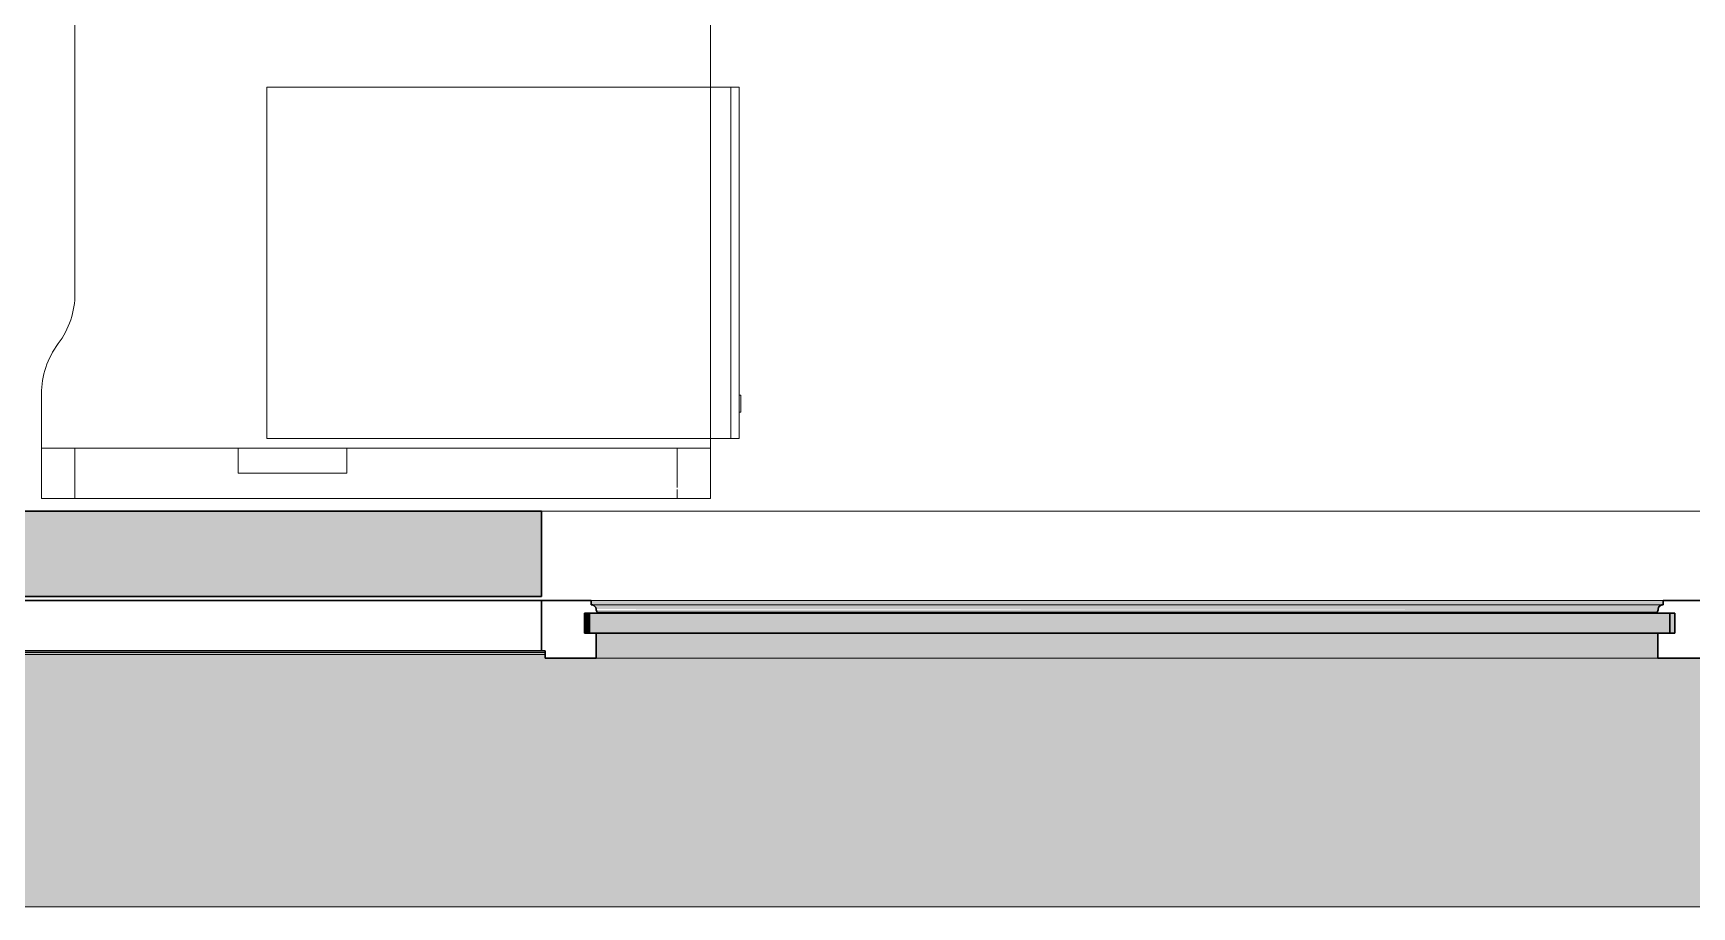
# Model space of a CAD drawing. Header units: millimetres. Extents: x 155927 to 317870, y -36033 to 97293.
# Drawn here: x 164887 to 166870, y 8897 to 9941 of the extents above; entities that cross this region are included whole.
import ezdxf

# ---------------------------------------------------------------- set-up
doc = ezdxf.new("R2010")
doc.units = ezdxf.units.MM
doc.header["$MEASUREMENT"] = 0
for name, color, linetype, lineweight in [('A-GLAZ', 7, 'CONTINUOUS', 9), ('A-WALL-PATT', 7, 'CONTINUOUS', 9), ('I-FURN', 8, 'CONTINUOUS', 9), ('I-WALL', 7, 'CONTINUOUS', 9)]:
    doc.layers.add(name, color=color, linetype=linetype, lineweight=lineweight)

msp = doc.modelspace()

# ---------------------------------------------------------------- hatches: boundary and pattern name
at = {"layer": 'A-GLAZ'}
for points in [[(166832.8, 9257.5), (166835.6, 9257.5), (166835.6, 9262.5), (165554, 9262.5), (165554, 9257.5), (166831.8, 9257.5)], [(165552.1, 9223.6), (165552.1, 9247.5), (165546.1, 9247.5), (165546.1, 9223.6)], [(166849.6, 9223.6), (166849.6, 9247.5), (165552.1, 9247.5), (165552.1, 9223.6), (166699.1, 9223.6)], [(166829.8, 9252.6), (166831.6, 9256.2), (166831.8, 9257.5), (165556.9, 9257), (165559.6, 9253.9), (165560.3, 9252.6), (166829.4, 9252.6)], [(166699.1, 9248.6), (166828.4, 9248.6), (166829.6, 9252.6), (165560, 9251.5), (165561.3, 9248.6), (166097.6, 9248.6)], [(166828.4, 9247.5), (166828.4, 9248.6), (166699.1, 9247.5)], [(166829.6, 9193.6), (166829.6, 9223.6), (165560, 9223.6), (165560, 9193.6), (166699.1, 9193.6)], [(172112.1, 8896.6), (172417.8, 8896.6), (172417.8, 8933.6), (172317.8, 8933.6), (172317.8, 9198.3), (172313.5, 9198.3), (172313.5, 9193.6), (170922.2, 9193.6), (170922.2, 9198.3), (169602.5, 9198.3), (169602.5, 9193.6), (168211.2, 9193.6), (168211.2, 9198.3), (166890.5, 9198.3), (166890.5, 9193.6), (165499.2, 9193.6), (165499.2, 9198.3), (164179.5, 9198.3), (164179.5, 9193.6), (162788.2, 9193.6), (162788.2, 9198.3), (162783.8, 9198.3), (162783.8, 8896.6), (170909.2, 8896.6)]]:
    msp.add_hatch(color=256, dxfattribs=at).paths.add_polyline_path(points, flags=0)
h = msp.add_hatch(color=256, dxfattribs=at)
h.paths.add_polyline_path([(168270.4, 9255.8), (168267.6, 9257.5), (168268.9, 9256.4), (168270, 9255.9)], flags=0)
h.paths.add_polyline_path([(170981.4, 9255.8), (170978.6, 9257.5), (170979.9, 9256.4), (170981, 9255.9)], flags=0)
h.paths.add_polyline_path([(165558.4, 9255.8), (165555.6, 9257.5), (165556.9, 9256.4), (165558, 9255.9)], flags=0)
h.paths.add_polyline_path([(162847.4, 9255.8), (162844.6, 9257.5), (162845.9, 9256.4), (162847, 9255.9)], flags=0)
h = msp.add_hatch(color=256, dxfattribs=at)
h.paths.add_polyline_path([(172317.8, 9198.3), (172317.8, 9200.4), (172313.5, 9200.4), (172313.5, 9198.3)], flags=0)
h.paths.add_polyline_path([(170922.2, 9198.3), (170922.2, 9200.4), (169602.5, 9200.4), (169602.5, 9198.3), (170912.5, 9198.3)], flags=0)
h.paths.add_polyline_path([(168211.2, 9198.3), (168211.2, 9200.4), (166890.5, 9200.4), (166890.5, 9198.3), (168201.5, 9198.3)], flags=0)
h.paths.add_polyline_path([(165499.2, 9198.3), (165499.2, 9200.4), (164179.5, 9200.4), (164179.5, 9198.3), (165496.2, 9198.3)], flags=0)
h.paths.add_polyline_path([(162788.2, 9198.3), (162788.2, 9200.4), (162783.8, 9200.4), (162783.8, 9198.3)], flags=0)
at = {"layer": 'A-WALL-PATT'}
for points in [[(165392.8, 9267.6), (165392.8, 9369.6), (164285.8, 9369.6), (164285.8, 9267.6), (164894.8, 9267.6)], [(165494.8, 9267.6), (165494.8, 9369.6), (165392.8, 9369.6), (165392.8, 9267.6)]]:
    msp.add_hatch(color=256, dxfattribs=at).paths.add_polyline_path(points, flags=0)

# ---------------------------------------------------------------- linework, layer by layer
at = {"layer": 'A-GLAZ', "lineweight": 30}
for p, q in [((165494.8, 9262.5), (164183.8, 9262.5)), ((165494.8, 9202.6), (165494.8, 9262.5)), ((165554, 9262.5), (165494.8, 9262.5)), ((165494.8, 9262.5), (165494.8, 9202.6)), ((165554, 9257.5), (165554, 9262.5)), ((166835.6, 9262.5), (166835.6, 9257.5)), ((166894.8, 9262.5), (166835.6, 9262.5)), ((165546.1, 9223.6), (165546.1, 9247.5)), ((165546.1, 9247.5), (165561.3, 9247.5)), ((166849.6, 9247.5), (165552.1, 9247.5)), ((165552.1, 9247.5), (165552.1, 9223.6)), ((165555.6, 9257.5), (165554, 9257.5)), ((165561.3, 9247.5), (165561.3, 9248.6)), ((166828.4, 9248.6), (166828.4, 9247.5)), ((166828.4, 9247.5), (166843.6, 9247.5)), ((166835.6, 9257.5), (166834.1, 9257.5)), ((166843.6, 9247.5), (166843.6, 9223.6)), ((166849.6, 9223.6), (166849.6, 9247.5)), ((165560, 9223.6), (165546.1, 9223.6)), ((165552.1, 9223.6), (166849.6, 9223.6)), ((165560, 9193.6), (165560, 9223.6)), ((166843.6, 9223.6), (166829.6, 9223.6)), ((166829.6, 9223.6), (166829.6, 9193.6)), ((164183.8, 9202.6), (165494.8, 9202.6)), ((165494.8, 9202.6), (165499.2, 9202.6)), ((165499.2, 9202.6), (165499.2, 9193.6)), ((165499.2, 9193.6), (165560, 9193.6)), ((166829.6, 9193.6), (166890.5, 9193.6))]:
    msp.add_line(p, q, dxfattribs=at)
at = {"layer": 'A-GLAZ'}
for p, q in [((166835.6, 9262.5), (165554, 9262.5)), ((165554, 9257.5), (165555.6, 9257.5)), ((165555.6, 9257.5), (166834.1, 9257.5)), ((165561.3, 9248.6), (166828.4, 9248.6)), ((166834.1, 9257.5), (166835.6, 9257.5)), ((164179.5, 9200.4), (165499.2, 9200.4)), ((164179.5, 9198.3), (165499.2, 9198.3)), ((165560, 9193.6), (166829.6, 9193.6)), ((162783.8, 8896.6), (172417.8, 8896.6))]:
    msp.add_line(p, q, dxfattribs=at)
at = {"layer": 'A-GLAZ', "lineweight": 30}
for centre, radius, start, end in [((165554.5, 9252.2), 5.36, 3.4261, 78.0476), ((165567.2, 9253), 7.4, 183.4261, 216.5739), ((166822.5, 9253), 7.4, 323.4261, 356.5739), ((166835.2, 9252.2), 5.36, 101.9524, 176.5739)]:
    msp.add_arc(centre, radius, start, end, dxfattribs=at)
at = {"layer": 'A-GLAZ'}
for points, knots in [([(165558, 9256.2), (165557.9, 9256.4), (165557.5, 9256.7), (165556.7, 9257.2), (165556, 9257.4), (165555.6, 9257.5)], [-0.4, -0.4, -0.4, -0.4, -0.3, -0.2, 0, 0, 0, 0]), ([(165559.8, 9252.6), (165559.8, 9253), (165559.7, 9253.7), (165559.3, 9254.6), (165559.1, 9255), (165559, 9255.2)], [-1, -1, -1, -1, -0.8, -0.7, -0.6, -0.6, -0.6, -0.6]), ([(166830.7, 9255.2), (166830.6, 9255), (166830.4, 9254.6), (166830, 9253.7), (166829.9, 9253), (166829.8, 9252.6)], [0.6, 0.6, 0.6, 0.6, 0.7, 0.8, 1, 1, 1, 1]), ([(166834.1, 9257.5), (166833.6, 9257.4), (166833, 9257.2), (166832.2, 9256.7), (166831.8, 9256.4), (166831.6, 9256.2)], [0, 0, 0, 0, 0.2, 0.3, 0.4, 0.4, 0.4, 0.4])]:
    msp.add_open_spline(points, degree=3, knots=knots, dxfattribs=at)
for points in [[(165561.3, 9248.6), (165561, 9249), (165560.7, 9249.4), (165560.5, 9249.8)], [(166829.1, 9249.8), (166828.9, 9249.4), (166828.7, 9249), (166828.4, 9248.6)]]:
    msp.add_open_spline(points, degree=3, dxfattribs=at)
at = {"layer": 'I-FURN'}
for p, q in [((165696.8, 9384.7), (165696.8, 10984.7)), ((165696.8, 10984.7), (165696.8, 9384.7)), ((164936.8, 10462), (164936.8, 9629.7)), ((164936.8, 9629.7), (164936.8, 10462)), ((165166.1, 9876.3), (165166.1, 9456.3)), ((165696.8, 9876.3), (165166.1, 9876.3)), ((165721.1, 9876.3), (165696.8, 9876.3)), ((165731.1, 9876.3), (165721.1, 9876.3)), ((165721.1, 9876.3), (165721.1, 9456.3)), ((165721.1, 9456.3), (165721.1, 9876.3)), ((165731.1, 9456.3), (165731.1, 9876.3)), ((164896.8, 9509.7), (164896.8, 9384.7)), ((164896.8, 9384.7), (164896.8, 9509.7)), ((165733.1, 9507.9), (165731.1, 9507.9)), ((165733.1, 9507.9), (165733.1, 9487.9)), ((165733.1, 9487.9), (165733.1, 9507.9)), ((165731.1, 9487.9), (165733.1, 9487.9)), ((164936.8, 9444.7), (164896.8, 9444.7)), ((164896.8, 9444.7), (165131.8, 9444.7)), ((164896.8, 9384.7), (164896.8, 9444.7)), ((164896.8, 9384.7), (164896.8, 9444.7)), ((165656.8, 9444.7), (164936.8, 9444.7)), ((164936.8, 9384.7), (164936.8, 9444.7)), ((164936.8, 9384.7), (164936.8, 9444.7)), ((165131.8, 9444.7), (165261.8, 9444.7)), ((165131.8, 9414.7), (165131.8, 9444.7)), ((165131.8, 9414.7), (165131.8, 9444.7)), ((165166.1, 9456.3), (165696.8, 9456.3)), ((165261.8, 9444.7), (165696.8, 9444.7)), ((165261.8, 9444.7), (165261.8, 9414.7)), ((165261.8, 9414.7), (165261.8, 9444.7)), ((165696.8, 9444.7), (165656.8, 9444.7)), ((165656.8, 9397.6), (165656.8, 9444.7)), ((165656.8, 9397.6), (165656.8, 9444.7)), ((165696.8, 9456.3), (165721.1, 9456.3)), ((165696.8, 9444.7), (165696.8, 9384.7)), ((165696.8, 9384.7), (165696.8, 9444.7)), ((165721.1, 9456.3), (165731.1, 9456.3)), ((165261.8, 9414.7), (165131.8, 9414.7)), ((165131.8, 9414.7), (165261.8, 9414.7)), ((164896.8, 9384.7), (164936.8, 9384.7)), ((165696.8, 9384.7), (164896.8, 9384.7)), ((164896.8, 9384.7), (165696.8, 9384.7)), ((165696.8, 9384.7), (164896.8, 9384.7)), ((164936.8, 9384.7), (165656.8, 9384.7)), ((165656.8, 9384.7), (165656.8, 9395.3)), ((165656.8, 9384.7), (165656.8, 9395.3)), ((165656.8, 9384.7), (165696.8, 9384.7))]:
    msp.add_line(p, q, dxfattribs=at)
for centre, start, end in [((164836.8, 9629.7), 323.1301, 0), ((164836.8, 9629.7), 323.1301, 0), ((164996.8, 9509.7), 143.1301, 180), ((164996.8, 9509.7), 143.1301, 180)]:
    msp.add_arc(centre, 100, start, end, dxfattribs=at)
at = {"layer": 'I-WALL', "lineweight": 30}
for p, q in [((165392.8, 9369.6), (164285.8, 9369.6)), ((165494.8, 9369.6), (165392.8, 9369.6)), ((165494.8, 9267.6), (165494.8, 9369.6)), ((164285.8, 9267.6), (165392.8, 9267.6)), ((165392.8, 9267.6), (165494.8, 9267.6))]:
    msp.add_line(p, q, dxfattribs=at)
at = {"layer": 'I-WALL'}
msp.add_line((165494.8, 9369.6), (166894.8, 9369.6), dxfattribs=at)

doc.saveas('drawing.dxf')
